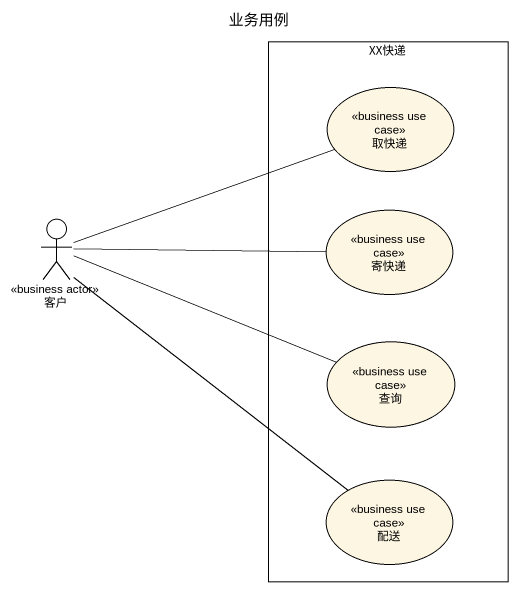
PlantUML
@startuml
title 业务用例
rectangle XX快递 {
  usecase 取快递 <<business use case>>
  usecase 寄快递 <<business use case>>
  usecase 查询 <<business use case>>
  usecase 配送 <<business use case>>
}
actor 客户 <<business actor>>
客户 -right- 取快递
客户 -right- 寄快递
客户 -right- 查询
客户 -- 配送
@enduml
